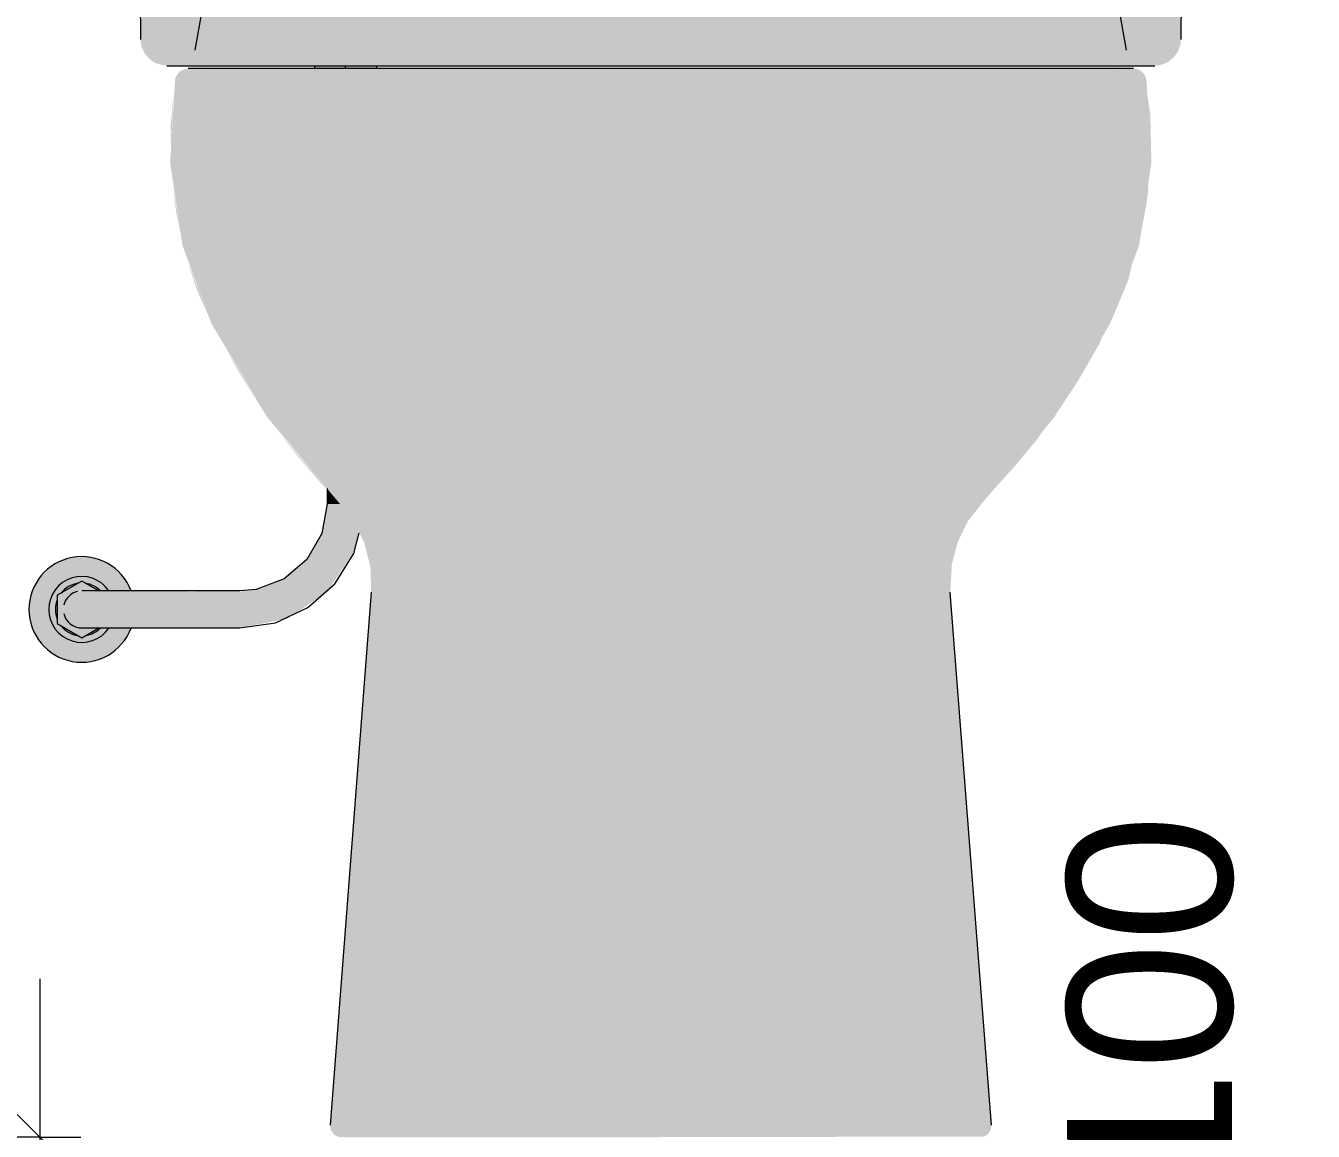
# Model space of a CAD drawing. Header units: metres. Extents: x 1.1 to 63.3, y -3.6 to 22.8.
# Drawn here: x 53.7093 to 54.1975, y 0.0023 to 0.4212 of the extents above; entities that cross this region are included whole.
import ezdxf

# ---------------------------------------------------------------- set-up
doc = ezdxf.new("R2010")
doc.units = ezdxf.units.M
for name, color, linetype, lineweight in [('A-ANNO-DIMS', 7, 'Continuous', 5), ('A-ANNO-DIMS-25', 7, 'Continuous', 5), ('P-PIPE-IDEN', 7, 'Continuous', 5), ('P-SANR-FIXT', 7, 'Continuous', 5)]:
    doc.layers.add(name, color=color, linetype=linetype, lineweight=lineweight)
doc.styles.add('Arial_3', font='arial.ttf', dxfattribs={"height": 0.06249999999999997})
doc.dimstyles.new('Diagonal_-_2_5_mm_Arial_-_Preto', dxfattribs={"dimscale": 0.3048, "dimtxt": 0.06376621249731064, "dimasz": 0.2460629921259842, "dimexe": 0.1968503937007874, "dimexo": 0.1230314960629921, "dimgap": 0.04101049868766404, "dimtad": 1, "dimrnd": 0.01, "dimzin": 0, "dimdsep": 46, "dimtxsty": 'Arial_3', "dimblk1": 'OBLIQUE', "dimblk2": 'OBLIQUE', "dimsah": 1, "dimcen": 0.09, "dimdle": 0.1968503937007874, "dimazin": 0, "dimtfac": 1, "dimtdec": 4, "dimtix": 1, "dimtmove": 0, "dimatfit": 3, "dimfxl": 1, "dimtvp": 1, "dimtolj": 1, "dimtzin": 0, "dimarcsym": 2})

# ---------------------------------------------------------------- blocks, each defined once
blk = doc.blocks.new('UT_Bacia com caixa acoplada - UT_Bacia com caixa acoplada-4179131-AA')
at = {"layer": 'P-SANR-FIXT', "true_color": 0xf4f2f0}
for points in [[(-1.697258719969489, 0.4159189215839748), (-1.675841489080694, 0.4159189215839748), (-1.674552983732312, 0.4232263985407363), (-1.675339581224276, 0.7309999999999947), (-1.69981343141611, 0.7309999999999947), (-1.697419835498503, 0.4357898368288655)], [(-1.302689180224236, 0.4159189215839748), (-1.300134468777618, 0.7309999999999947), (-1.324655858324706, 0.730991306341983), (-1.325394916461418, 0.4232263985407514), (-1.324106411113033, 0.4159189215839748), (-1.30290463281475, 0.4159189215839748)], [(-1.454271221565652, 0.4118682408883272), (-1.323392166816155, 0.4118682408883294), (-1.326037071526781, 0.4268682408883281), (-1.673910828666946, 0.4268682408883281), (-1.676555733377574, 0.4118682408883294), (-1.457215547084691, 0.4118682408883272)], [(-1.671631694612511, 0.4059999999999927), (-1.67391679214423, 0.4065672225519282), (-1.674841392561144, 0.4071973018334242), (-1.675735794907354, 0.4081728253924778), (-1.676232366409522, 0.4091190030902785), (-1.676604932372162, 0.4105631244491294), (-1.676601398069829, 0.4109532621123841), (-1.676313099972363, 0.4132442833081209), (-1.675968215923292, 0.4159189215839748), (-1.697258719969489, 0.4159189215839748), (-1.696799680135186, 0.4131070950673401), (-1.695571403691465, 0.4105393259857616), (-1.693457065895735, 0.4082569700097431), (-1.691632518342485, 0.4070778805274406), (-1.688772671102497, 0.4061982318460835), (-1.685973585422426, 0.4059999999999927), (-1.672041374220916, 0.4059999999999927)], [(-1.313914217828766, 0.4059999999999927), (-1.310939768892045, 0.4062290689350844), (-1.30940492558251, 0.406629161972637), (-1.307409135478228, 0.4075572489125073), (-1.305069189518704, 0.4096453772091278), (-1.303731902334847, 0.4117218474496629), (-1.302904632814752, 0.4143713649113155), (-1.30290463281475, 0.4159189215839748), (-1.324106411113033, 0.4159189215839748), (-1.323392166816155, 0.4103197510473262), (-1.323976371147972, 0.40857736872339), (-1.324655858324706, 0.407643981114818), (-1.325817188551413, 0.4066863570489443), (-1.326900108256956, 0.406226165103021), (-1.327808051658914, 0.4060636799481429), (-1.326288308647773, 0.4059999999999927), (-1.313974314771299, 0.4059999999999927)], [(-1.666134945640548, 0.4059999999999927), (-1.326900108256956, 0.406226165103021), (-1.325133376143304, 0.4071779846897465), (-1.324212105286119, 0.4081728253927788), (-1.32371553381266, 0.4091190030311908), (-1.323342967837654, 0.410563124369543), (-1.3233465021239, 0.4109532621123841), (-1.323576568850381, 0.4118682408883294), (-1.676555733377574, 0.4118682408883294), (-1.676419405765068, 0.4096453772091278), (-1.675968215923293, 0.4085704889537064), (-1.675292041869027, 0.4076439811148245), (-1.674130711642318, 0.4066863570489443), (-1.673047791936777, 0.406226165103021), (-1.672041374220917, 0.4060513395155978), (-1.669946308665277, 0.4059999999999927), (-1.666532658231728, 0.4059999999999927)], [(-1.365239007642948, 0.3084664716098515), (-1.329535439842262, 0.3084664716098515), (-1.318603157798728, 0.338077225047337), (-1.3139743147713, 0.3693003786683662), (-1.315845589843651, 0.4008092637552516), (-1.684102310350076, 0.4008092637552516), (-1.685973585422427, 0.3693003786683662), (-1.681344742394995, 0.3380772250473348), (-1.670412460351465, 0.3084664716098515), (-1.365809515578448, 0.3084664716098515)], [(-1.507232518193873, 0.4008092637552516), (-1.315845589843653, 0.4008092637552516), (-1.316745359544014, 0.4029537068174733), (-1.318517865834371, 0.4044591778439144), (-1.319616885278711, 0.4048629152377698), (-1.320184694928184, 0.4047241441410268), (-1.323976371147972, 0.4049999999999929), (-1.680708765739927, 0.4047241441410788), (-1.682425209314976, 0.4037892367757385), (-1.683778834054389, 0.401934524039971), (-1.684102310350076, 0.4008092637552516), (-1.511487903300185, 0.4008092637552516)], [(-1.622351930723927, 0.2409316031331979), (-1.3775959694698, 0.2409316031331979), (-1.350831835826426, 0.2727535063170241), (-1.329535439842262, 0.3084664716098515), (-1.670412460351465, 0.3084664716098515), (-1.649116064367301, 0.2727535063170241), (-1.625775208396252, 0.2449554037516913)], [(-1.416478245263586, 0.2065800257292131), (-1.390192674882057, 0.2065800257292131), (-1.389612729663131, 0.2171833306410321), (-1.387298402245133, 0.2258031103969524), (-1.38346419509883, 0.2335688513946805), (-1.377595969469803, 0.2409316031331979), (-1.622351930723927, 0.2409316031331979), (-1.61597670423942, 0.2325419800810078), (-1.612315470448217, 0.2251265765099247), (-1.610037913017721, 0.2159909912937662), (-1.60975522531167, 0.2065800257292131), (-1.41744979975164, 0.2065800257292131)], [(-1.625365284350024, 0.004566557553604339), (-1.374582615843704, 0.004566557553604339), (-1.390192674882057, 0.2065800257292131), (-1.60975522531167, 0.2065800257292131), (-1.623821508950378, 0.02454492033881092)], [(-1.519589476391439, 5.414335646491964e-16), (-1.37741041016704, 0.000268269154570767), (-1.3760582841076, 0.001014179697661093), (-1.374894405990925, 0.002613388694784023), (-1.374623025022414, 0.004566557553604339), (-1.625365284350024, 0.004566557553604339), (-1.625053494202802, 0.002613388694784023), (-1.623821508950378, 0.0009687219329739051), (-1.622126931452411, 0.0001169480837360723), (-1.618871806059715, 5.414335646491964e-16), (-1.519644677220165, 5.414335646491964e-16)]]:
    blk.add_hatch(color=7, dxfattribs=at).paths.add_polyline_path(points)
h = blk.add_hatch(color=7, dxfattribs=at)
h.paths.add_polyline_path([(-1.671456584507794, 0.311294545641237), (-1.679638684263592, 0.3327222013410066), (-1.675760754549617, 0.3209825635862603), (-1.673254675775411, 0.3153243840810022)])
h.paths.add_polyline_path([(-1.682083975869395, 0.3430636115365839), (-1.684921449534379, 0.3603318591329897), (-1.68411729067273, 0.3535692162011215), (-1.683536128885719, 0.3497113719495576), (-1.682500041512557, 0.3449683038663245)])
h.paths.add_polyline_path([(-1.685681653786801, 0.3742435760424001), (-1.684685980644473, 0.3956239374055787), (-1.685853260014258, 0.3827208361205869), (-1.685706569816264, 0.3771775999400865)])
h = blk.add_hatch(color=7, dxfattribs=at)
h.paths.add_polyline_path([(-1.329254864932006, 0.3092264258861264), (-1.324069298820494, 0.3214347092941517), (-1.322605917767136, 0.3252915767426105), (-1.321420256902573, 0.3304469401131664), (-1.327481415083144, 0.3140299230882007)])
h.paths.add_polyline_path([(-1.317872653237099, 0.3430047319888146), (-1.315812925094464, 0.3536888018578603), (-1.315131525528157, 0.359053711730863), (-1.315252530479879, 0.3606783698438662), (-1.317447858779286, 0.3458701181198862)])
h.paths.add_polyline_path([(-1.313974314771301, 0.3693003786683662), (-1.314358553344076, 0.3872798317035802), (-1.315494003110514, 0.3948891795644482), (-1.314006619510039, 0.3698443319949696)])
h = blk.add_hatch(color=7, dxfattribs=at)
h.paths.add_polyline_path([(-1.374864366391022, 0.24414239326223), (-1.365809515578449, 0.2541984271564169), (-1.356954836788621, 0.2647980305210681), (-1.355057559745438, 0.2676702359179565), (-1.374172691774892, 0.244955403778737)])
h.paths.add_polyline_path([(-1.349637141466507, 0.2746439282977095), (-1.341693559455995, 0.2867639932809911), (-1.333704936226827, 0.3006141303880341), (-1.332574969745696, 0.3033693356424104), (-1.348547266733759, 0.2765846116728932)])
h = blk.add_hatch(color=7, dxfattribs=at)
h.paths.add_polyline_path([(-1.626495092746526, 0.2455349978008252), (-1.626495092746526, 0.2458015726492041), (-1.643935373460111, 0.2659261223281272), (-1.637631583602094, 0.2580591558954828), (-1.628404745743611, 0.2474436990402167)])
h.paths.add_polyline_path([(-1.649116064367302, 0.2727535063170241), (-1.664333400544281, 0.2977153880240128), (-1.660209244275128, 0.2903562525197994), (-1.649439690328667, 0.2732571881099167)])
at = {"layer": 'P-SANR-FIXT', "true_color": 0x7f7f7f}
h = blk.add_hatch(color=8, dxfattribs=at)
h.paths.add_polyline_path([(-1.715995092746274, 0.1891746824526912), (-1.713173116070599, 0.1892684842830082), (-1.712352065366238, 0.1907214512479056), (-1.711895678387281, 0.1915119366833662), (-1.711628693778843, 0.1912812146000046), (-1.710656257981692, 0.193), (-1.713245092746523, 0.1928769234654137), (-1.719495092746511, 0.1892684842830082), (-1.728788857978481, 0.1946342421415044), (-1.728603818186411, 0.2054725906322623), (-1.719495092746511, 0.2107315157170059), (-1.713031917935386, 0.2070000000000011), (-1.709597245654289, 0.2070045716079245), (-1.710656257981692, 0.2088388347648219), (-1.716050813907689, 0.2102843016687233), (-1.715995092746274, 0.2110502525315884), (-1.717363779672914, 0.2116171812192439), (-1.717719839457735, 0.2107315157170059), (-1.721807058380379, 0.2120740728286089), (-1.721954985026241, 0.2121761490375769), (-1.722730330810305, 0.2120740728286089), (-1.728333927511348, 0.2088388347648327), (-1.730356203951995, 0.2053361492226833), (-1.730765117885021, 0.2051763809020498), (-1.731569165575137, 0.2032352380637746), (-1.730934745581163, 0.198416339785379), (-1.730243689704958, 0.1982884947720743), (-1.730122771275697, 0.1978372210504994), (-1.73082638237795, 0.1975932395388896), (-1.730440931752445, 0.1946654513649542), (-1.729233335470499, 0.1945178014354222), (-1.728333927511352, 0.1911611652351619), (-1.725745092746525, 0.1891746824526912), (-1.717683359430481, 0.1891746824526912)])
h.paths.add_polyline_path([(-1.719495092746511, 0.193), (-1.719495092746511, 0.1931024014177683), (-1.721053633125581, 0.1931757086897865)])
at = {"layer": 'P-SANR-FIXT'}
for p, q in [((-1.699813431416108, 0.7309999999999947), (-1.697258719969489, 0.4159189215839748)), ((-1.302689180224234, 0.4159189215839748), (-1.300134468777616, 0.7309999999999947)), ((-1.673910828666946, 0.4268682408883281), (-1.676555733377574, 0.4118682408883294)), ((-1.323392166816155, 0.4118682408883294), (-1.326037071526781, 0.4268682408883281)), ((-1.609755225311672, 0.2065800257292131), (-1.625365284350024, 0.004566557553604339)), ((-1.374582615843704, 0.004566557553604339), (-1.390192674882057, 0.2065800257292131))]:
    blk.add_line(p, q, dxfattribs=at)
at = {"layer": 'P-SANR-FIXT', "flags": 128}
for points in [[(-1.68725904866037, 0.4059999999999927), (-1.685310390982425, 0.4059999999999927), (-1.679805207713109, 0.4059999999999927), (-1.671706269343713, 0.4059999999999927)], [(-1.671631694612512, 0.4059999999999927), (-1.669657751172227, 0.4059999999999927), (-1.66378131877637, 0.4059999999999927), (-1.654137547111461, 0.4059999999999927), (-1.640948229372687, 0.4059999999999927), (-1.624516701332124, 0.4059999999999927), (-1.605220865042264, 0.4059999999999927), (-1.58350449761991, 0.4059999999999927), (-1.559867044996168, 0.4059999999999927), (-1.534852135361925, 0.4059999999999927), (-1.509035076483471, 0.4059999999999927), (-1.483009624432396, 0.4059999999999927), (-1.457374328030385, 0.4059999999999927), (-1.43271876306751, 0.4059999999999927), (-1.409609972887638, 0.4059999999999927), (-1.388579427188414, 0.4059999999999927), (-1.370110798965146, 0.4059999999999927), (-1.354628840711643, 0.4059999999999927), (-1.3424896157098, 0.4059999999999927), (-1.333972309074507, 0.4059999999999927), (-1.329272806888379, 0.4059999999999927), (-1.328316205581218, 0.4059999999999927)], [(-1.328316205581217, 0.4059999999999927), (-1.320246498133294, 0.4059999999999927), (-1.314694621893868, 0.4059999999999927), (-1.312689283130475, 0.4059999999999927)], [(-1.32077966444528, 0.4049999999999929), (-1.322753767369766, 0.4049999999999929), (-1.328632580533503, 0.4049999999999929), (-1.3382865754505, 0.4049999999999929), (-1.351503044672762, 0.4049999999999929), (-1.367990788395019, 0.4049999999999929), (-1.387386530489561, 0.4049999999999929), (-1.409262922605936, 0.4049999999999929), (-1.433137959980463, 0.4049999999999929), (-1.458485601496021, 0.4049999999999929), (-1.484747359999263, 0.4049999999999929), (-1.511344607504649, 0.4049999999999929), (-1.53769132416347, 0.4049999999999929), (-1.563207010098537, 0.4049999999999929), (-1.587329475616784, 0.4049999999999929), (-1.609527227991735, 0.4049999999999929), (-1.62931118189657, 0.4049999999999929), (-1.646245435470707, 0.4049999999999929), (-1.659956874589621, 0.4049999999999929), (-1.67014339372618, 0.4049999999999929), (-1.676580552272298, 0.4049999999999929), (-1.679126519661624, 0.4049999999999929), (-1.679168235748447, 0.4049999999999929)]]:
    blk.add_lwpolyline(points, dxfattribs=at)
at = {"layer": 'P-SANR-FIXT'}
for radius, start, end in [(0.01249999999999985, 34.34558441229733, 179.9999999999996), (0.0125, 180.0000000000001, 325.6544155877544)]:
    blk.add_arc((-1.719495092746525, 0.1999999999999959), radius, start, end, dxfattribs=at)
blk = doc.blocks.new('Celite_Flexivel_Metais - 300mm Aço Inox - 1_2_-4179133-AA')
at = {"layer": 'P-SANR-FIXT', "true_color": 0xf4f4f4}
for points in [[(-1.623059476269166, 0.4049999999999931), (-1.619495092746526, 0.4049999999999931), (-1.619685819763401, 0.4059999999999929), (-1.63126371469617, 0.4059337857185621), (-1.63126371469617, 0.4049999999999931), (-1.625039167097715, 0.4049999999999931)], [(-1.613427120564007, 0.4049999999999931), (-1.607726470796881, 0.4049999999999996), (-1.607774069259796, 0.4059999999999929), (-1.619495092746526, 0.4059999999999929), (-1.619495092746526, 0.4049999999999931), (-1.615171150066639, 0.4049999999999931)], [(-1.626495092746526, 0.2400000000000068), (-1.621609428793071, 0.2400000000000068), (-1.626495092746526, 0.2458015726492044), (-1.626495092746526, 0.2409316031331981)], [(-1.659495092746528, 0.1930000000000067), (-1.641508971425366, 0.1965776619719763), (-1.626261074030759, 0.2067659812842385), (-1.61594344533632, 0.2226639608425688), (-1.614637196788031, 0.2298289634037347), (-1.616502201466857, 0.2335920584428522), (-1.621609428793071, 0.2400000000000068), (-1.626495092746526, 0.2400000000000068), (-1.627619540478986, 0.2314589715116248), (-1.631557769830146, 0.2226639608425688), (-1.63638357254141, 0.2164943595600761), (-1.643667350490634, 0.2111427034001027), (-1.650954064258141, 0.2081244477324677), (-1.659495092746528, 0.2067614807840304), (-1.659495092746528, 0.1932385192159841)], [(-1.719495092746511, 0.180000000000001), (-1.714318711844462, 0.1806814834742196), (-1.709495092746512, 0.1826794919243144), (-1.705352957122782, 0.1858578643762732), (-1.702174584670825, 0.1900000000000009), (-1.700931943983706, 0.1930000000000002), (-1.710309823354881, 0.1930000000000002), (-1.711628693778843, 0.1912812146000048), (-1.711895678387281, 0.1915119366833664), (-1.713247932137981, 0.1891746824526914), (-1.726032781173234, 0.1893954335466334), (-1.728333927511352, 0.1911611652351621), (-1.729316190652286, 0.19464420395042), (-1.73046175492953, 0.1948236190979515), (-1.73082638237795, 0.1975932395388898), (-1.730122771275698, 0.1978372210504996), (-1.730243689704958, 0.1982884947720745), (-1.730934745581164, 0.1984163397853791), (-1.731569165575137, 0.2032352380637748), (-1.730765117885021, 0.20517638090205), (-1.730701642697469, 0.2053296235607172), (-1.730339109398138, 0.2053657578584991), (-1.727835683857687, 0.2091264958723977), (-1.722730330810305, 0.2120740728286091), (-1.721773942685805, 0.21199031933536), (-1.721697650307475, 0.2117973669218355), (-1.717683359430481, 0.2108089263596285), (-1.717363779672914, 0.2116171812192441), (-1.715965070941864, 0.2107315157170061), (-1.715995092746274, 0.2102693712285209), (-1.710656257981692, 0.2088388347648221), (-1.709298516420421, 0.2070000000000013), (-1.700931943983704, 0.2070000000000013), (-1.702174584670825, 0.2100000000000007), (-1.705352957122782, 0.2141421356237327), (-1.709495092746512, 0.2173205080756914), (-1.714318711844462, 0.2193185165257819), (-1.719495092746511, 0.2200000000000006), (-1.724671473648563, 0.2193185165257819), (-1.729495092746511, 0.2173205080756914), (-1.734270516797952, 0.2133168180764188), (-1.736815600822202, 0.2099999999999963), (-1.73881360927229, 0.20517638090205), (-1.739495092746511, 0.2000000000000029), (-1.738813609272297, 0.1948236190979515), (-1.736182312394498, 0.1891746824526914), (-1.733637228370243, 0.185857864376271), (-1.729495092746511, 0.1826794919243144), (-1.724671473648563, 0.1806814834742196), (-1.721954985026241, 0.180323850962424)], [(-1.719495092746511, 0.1892684842830085), (-1.713321512023364, 0.1930000000000002), (-1.721306826061844, 0.1932385192159776), (-1.723966642208829, 0.1946342421415046), (-1.725646468709417, 0.196715343351587), (-1.726256573530156, 0.1981882666842843), (-1.726495092746466, 0.2000000000000008), (-1.726090071416073, 0.202213704977708), (-1.725302307040135, 0.2038322749446861), (-1.724177565488995, 0.2051548345783439), (-1.722779749393827, 0.2061513759635844), (-1.721306826061847, 0.2067614807840261), (-1.71746094419043, 0.2070000000000013), (-1.713245092746524, 0.2071230765345941), (-1.719495092746511, 0.2107315157170061), (-1.728788857978482, 0.2053657578584991), (-1.728788857978482, 0.1946342421415046), (-1.721954985026241, 0.190688703752897)], [(-1.716698056996194, 0.1930000000000002), (-1.679495092746133, 0.1932385192159776), (-1.679495092746133, 0.2070000000000013), (-1.721306826061847, 0.2067614807840261), (-1.723859809435061, 0.2053986573741207), (-1.724967683378513, 0.2042683649908623), (-1.725801475703198, 0.2029104366617731), (-1.72631926329437, 0.2013355572813749), (-1.726393064439445, 0.1992250180698545), (-1.726090071416091, 0.1977862950223455), (-1.724893750120302, 0.1956352833111413), (-1.723859809435061, 0.194601342625883), (-1.722405529408342, 0.1936936170431196), (-1.721306826061849, 0.1932385192159776), (-1.717543686346072, 0.1930000000000002)], [(-1.679495092746133, 0.1930000000000002), (-1.659495092746528, 0.1932385192159841), (-1.659495092746528, 0.2070000000000078), (-1.679495092746133, 0.2067614807840304), (-1.679495092746133, 0.1932385192159776)]]:
    blk.add_hatch(color=7, dxfattribs=at).paths.add_polyline_path(points)
at = {"layer": 'P-SANR-FIXT'}
for p, q in [((-1.631263714696172, 0.4059999999999935), (-1.631263714696172, 0.4049999999999929)), ((-1.619495092746527, 0.4049999999999929), (-1.619495092746527, 0.4059999999999935)), ((-1.607726470796882, 0.4059999999999935), (-1.607726470796882, 0.4049999999999929)), ((-1.626495092746526, 0.2458015726492022), (-1.626495092746526, 0.2400000000000068)), ((-1.719495092746513, 0.2107315157170047), (-1.728788857978482, 0.2053657578584978)), ((-1.713031917935388, 0.2069999999999982), (-1.719495092746513, 0.2107315157170047)), ((-1.728788857978482, 0.2053657578584978), (-1.728788857978482, 0.1946342421415053)), ((-1.659495092746528, 0.2070000000000078), (-1.679495092746133, 0.2070000000000078)), ((-1.728788857978482, 0.1946342421415053), (-1.719495092746512, 0.1892684842830091)), ((-1.719495092746512, 0.1892684842830091), (-1.713031917935399, 0.1930000000000021)), ((-1.679495092746133, 0.1930000000000067), (-1.659495092746528, 0.1930000000000067))]:
    blk.add_line(p, q, dxfattribs=at)
at = {"layer": 'P-SANR-FIXT', "flags": 128}
for points in [[(-1.626495092746526, 0.2400000000000068), (-1.62845315496072, 0.2288018707588298), (-1.634094977504231, 0.2189326284107903), (-1.642751042829081, 0.2115634602604031), (-1.653394131878535, 0.2075688687140462), (-1.659495092746528, 0.2070000000000078)], [(-1.659495092746528, 0.1930000000000067), (-1.646050751879411, 0.1949639067119705), (-1.633729961278968, 0.2006915021851646), (-1.623562375556131, 0.2097041284113703), (-1.616397704917095, 0.2212485957251378), (-1.614268793333879, 0.2290828050198893)], [(-1.679495092746133, 0.2070000000000013), (-1.691867322703396, 0.2070000000000013), (-1.703026149814964, 0.2070000000000013), (-1.711877175365445, 0.2070000000000013), (-1.717552337604662, 0.2070000000000013), (-1.719495092746133, 0.2070000000000013)], [(-1.719495092746133, 0.1930000000000002), (-1.71753359857752, 0.1930000000000002), (-1.711841489040363, 0.1930000000000002), (-1.702977016117868, 0.1930000000000002), (-1.691809560407298, 0.1930000000000002), (-1.679495092746133, 0.1930000000000024)]]:
    blk.add_lwpolyline(points, dxfattribs=at)
at = {"layer": 'P-SANR-FIXT'}
for centre, radius, start, end in [((-1.719495092746514, 0.2000000000000012), 0.01999999999999992, 20.67090516762645, 180), ((-1.719495092746514, 0.2000000000000012), 0.01000000000000008, 98.33783402553907, 141.6621659748693), ((-1.719495092746514, 0.2000000000000012), 0.009999999999999782, 44.66862267986416, 81.6621659743038), ((-1.719495092746129, 0.2000000000000012), 0.007000000000000002, 102.8571428571419, 167.1428571428581), ((-1.719495092746467, 0.2000000000000012), 0.007000000000000037, 102.8571428547725, 167.1428571424627), ((-1.719495092746514, 0.2000000000000012), 0.01000000000000004, 158.3378340245754, 180.0000000000002), ((-1.719495092746514, 0.2000000000000012), 0.02000000000000009, 180.0000000000002, 339.329094832367), ((-1.719495092746514, 0.2000000000000012), 0.01000000000000011, 180.0000000000001, 201.6621659754254), ((-1.719495092746467, 0.2000000000000012), 0.007000000000000124, 192.8571428575387, 270.000000002766), ((-1.719495092746514, 0.2000000000000012), 0.01000000000000023, 218.3378340250994, 261.6621659745931), ((-1.719495092746129, 0.2000000000000012), 0.007000000000000009, 255.0000000000011, 269.9999999999997), ((-1.719495092746129, 0.2000000000000012), 0.006999999999999779, 270.0000000000015, 274.1000253786821), ((-1.719495092746467, 0.2000000000000012), 0.007000000000000264, 270.0000000027658, 274.1000253805676), ((-1.719495092746514, 0.2000000000000012), 0.01000000000000009, 278.337834025567, 315.3414280428034)]:
    blk.add_arc(centre, radius, start, end, dxfattribs=at)
blk = doc.blocks.new('DIMBLOCK23-AA')
at = {"layer": 'A-ANNO-DIMS-25'}
for p, q in [((53.15008720691243, 1.070839345690643), (53.15008720691243, 1.130839345690643)), ((54.25008720691242, 1.070839345690643), (54.25008720691242, 1.130839345690643)), ((53.15008720691243, 1.070839345690643), (54.25008720691242, 1.070839345690643)), ((53.15008720691243, 1.070839345690643), (53.15008720691243, 0.8392539971890749)), ((54.25008720691242, 1.070839345690643), (54.25008720691242, 0.03749999999999946))]:
    blk.add_line(p, q, dxfattribs=at)
at = {"layer": 'A-ANNO-DIMS-25', "lineweight": 20}
for p, q in [((53.15008720691243, 1.070839345690643), (53.18758720691243, 1.108339345690643)), ((54.25008720691242, 1.070839345690643), (54.28758720691242, 1.108339345690643)), ((53.15008720691243, 1.070839345690643), (53.11258720691243, 1.033339345690643)), ((54.25008720691242, 1.070839345690643), (54.21258720691242, 1.033339345690643))]:
    blk.add_line(p, q, dxfattribs=at)
at = {"layer": 'A-ANNO-DIMS-25', "color": 0, "insert": (53.61571960268521, 1.164478700112934), "char_height": 0.0625, "width": 0.2024822501453064, "attachment_point": 1, "line_spacing_factor": 0.9417779076525877, "style": 'Arial_3'}
blk.add_mtext('1,10', dxfattribs=at)
blk = doc.blocks.new('_Oblique')
at = {"color": 0, "linetype": 'ByBlock', "lineweight": -2}
blk.add_line((-0.5, -0.5), (0.5, 0.5), dxfattribs=at)
blk = doc.blocks.new('DIMBLOCK41-AA')
at = {"layer": 'A-ANNO-DIMS-25'}
for p, q in [((53.71467238509853, 0.05999999999999687), (53.71467238509853, -0.3040367904756873)), ((53.71467238509853, -3.133247911981746e-15), (53.65467238509854, -2.941822239419022e-15)), ((53.71467238509853, -3.133247911981746e-15), (53.73020539368753, -3.182804855582916e-15)), ((53.71467238509853, -0.2440367904756873), (53.65467238509854, -0.2440367904756871)), ((53.71467238509853, -0.2440367904756873), (53.85411702993822, -0.2440367904756877))]:
    blk.add_line(p, q, dxfattribs=at)
at = {"layer": 'A-ANNO-DIMS-25', "lineweight": 20}
for p, q in [((53.71467238509853, -3.130162795628167e-15), (53.67717238509854, 0.03749999999999699)), ((53.71467238509853, -3.130162795628167e-15), (53.75217238509853, -0.03750000000000325)), ((53.71467238509853, -0.2440367904756873), (53.67717238509854, -0.2065367904756872)), ((53.71467238509853, -0.2440367904756873), (53.75217238509853, -0.2815367904756874))]:
    blk.add_line(p, q, dxfattribs=at)
at = {"layer": 'A-ANNO-DIMS-25', "color": 0, "insert": (53.62103303067624, -0.2063859994650562), "char_height": 0.0625, "width": 0.2024822501453064, "attachment_point": 1, "rotation": 90, "line_spacing_factor": 0.9417779076525877, "style": 'Arial_3'}
blk.add_mtext('0,24', dxfattribs=at)

msp = doc.modelspace()

# ---------------------------------------------------------------- block references
at = {"layer": 'P-SANR-FIXT'}
for name in ['UT_Bacia com caixa acoplada - UT_Bacia com caixa acoplada-4179131-AA', 'Celite_Flexivel_Metais - 300mm Aço Inox - 1_2_-4179133-AA']:
    msp.add_blockref(name, (55.45006115700929, 0), dxfattribs=at)

# ---------------------------------------------------------------- texts
at = {"layer": 'P-PIPE-IDEN', "insert": (54.10412064998135, -0.07650827147114196), "char_height": 0.06249999999999997, "width": 0.2385020312499999, "attachment_point": 1, "rotation": 90, "style": 'Arial_3'}
msp.add_mtext('ø100', dxfattribs=at)

# ---------------------------------------------------------------- dimensions: what is measured, and where the dimension line sits
at = {"layer": 'A-ANNO-DIMS'}
dim = msp.add_linear_dim(base=(54.25008720691242, 1.070839345690643), p1=(53.15008720691243, 0.8017539971890748), p2=(54.25008720691242, -5.414335646491964e-16), dimstyle='Diagonal_-_2_5_mm_Arial_-_Preto', override={"dimpost": '<>', "dimfxl": 1.361179441517037}, dxfattribs=at)
dim.commit()
dim.dimension.update_dxf_attribs({"geometry": 'DIMBLOCK23-AA', "text_midpoint": (53.70008720691243, 1.115250157608994)})
dim = msp.add_linear_dim(base=(53.71467238509856, -0.244036790475688), p1=(53.76770539368753, -3.30244590093462e-15), p2=(53.89161702993822, -0.2440367904756879), angle=89.99999999999991, dimstyle='Diagonal_-_2_5_mm_Arial_-_Preto', override={"dimpost": '<>', "dimfxl": 0.2736933479352358}, dxfattribs=at)
dim.commit()
dim.dimension.update_dxf_attribs({"geometry": 'DIMBLOCK41-AA', "text_midpoint": (53.67026157318019, -0.1220183952378609)})

doc.saveas('drawing.dxf')
